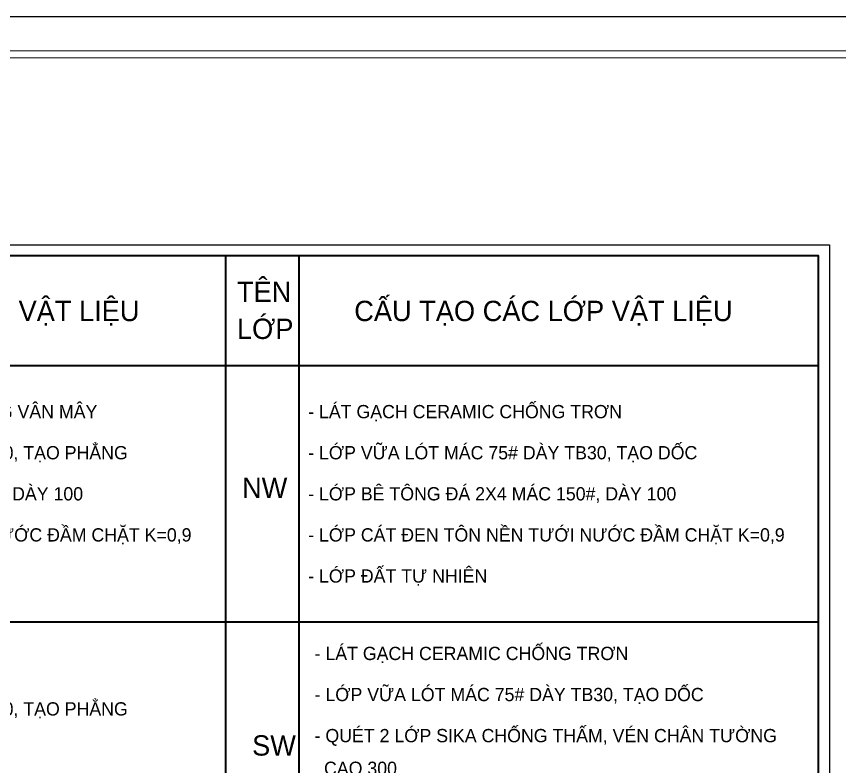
# Model space of a CAD drawing. Header units: millimetres. Extents: x 1832547 to 2001569, y -558009 to -417808.
# Drawn here: x 1983740 to 1995484, y -547328 to -536621 of the extents above; entities that cross this region are included whole.
import ezdxf

# ---------------------------------------------------------------- set-up
doc = ezdxf.new("R2010")
doc.units = ezdxf.units.MM
doc.header["$MEASUREMENT"] = 0
doc.layers.get('0').update_dxf_attribs({"linetype": 'CONTINUOUS'})
doc.layers.get('DEFPOINTS').update_dxf_attribs({"linetype": 'CONTINUOUS'})
for name, color, linetype, lineweight in [('AUDIT_I_110110131141-0', 7, 'CONTINUOUS', 15), ('AUDIT_I_110112104056-0', 7, 'CONTINUOUS', 15), ('CA.cat 30', 30, 'CONTINUOUS', 35), ('CA.dim 08', 8, 'CONTINUOUS', 13), ('CA.thay 145', 145, 'CONTINUOUS', 18)]:
    doc.layers.add(name, color=color, linetype=linetype, lineweight=lineweight)
doc.styles.add('CA.JSC1', font='Vhavan.ttf', dxfattribs={"width": 0.8})

# ---------------------------------------------------------------- blocks, each defined once
blk = doc.blocks.new('Q3R34')
at = {"layer": 'CA.cat 30'}
for p, q in [((2573399.953948486, -939720.1966491365), (2573399.953948486, -955236.6579773019)), ((2574445.11231435, -939720.1966491365), (2574445.11231435, -955236.6579773019)), ((2564936.156489552, -941287.8035857906), (2581863.620795277, -941287.8035857906)), ((2564936.156489552, -944944.421132747), (2581863.620795277, -944944.421132747))]:
    blk.add_line(p, q, dxfattribs=at)
blk.add_lwpolyline([(2564936.156489552, -955236.6579773019), (2581863.620795277, -955236.6579773019), (2581863.620795277, -939720.1966491365), (2564936.156489552, -939720.1966491365)], close=True, dxfattribs=at)
at = {"layer": 'DEFPOINTS'}
blk.add_lwpolyline([(2564779.421918315, -939563.4620778996), (2582020.355366514, -939563.4620778996), (2582020.355366514, -955393.3925485387), (2564779.421918315, -955393.3925485387)], close=True, dxfattribs=at)
at = {"layer": 'AUDIT_I_110110131141-0', "style": 'CA.JSC1'}
for s, p in [('- l¸t g¹ch ceramic mµu tr¾ng v©n m©y', (2566116.724729239, -942040.7395084655)), ('- l¸t g¹ch ceramic chèng tr¬n', (2574580.522188173, -942040.7395084657)), ('- líp v÷a lãt m¸c 75# dµy tb30, t¹o ph¼ng', (2566116.724729239, -942627.1991096926)), ('- líp v÷a lãt m¸c 75# dµy tb30, t¹o dèc', (2574580.522188173, -942627.1991096921)), ('- líp bª t«ng ®¸ 2x4 m¸c 150#, dµy 100', (2566116.724729239, -943213.6587109189)), ('- líp bª t«ng ®¸ 2x4 m¸c 150#, dµy 100', (2574580.522188173, -943213.6587109191)), ('- líp c¸t ®en t«n nÒn t\xadíi n\xadíc ®Çm chÆt k=0,9', (2566116.724729239, -943800.1183121455)), ('- líp c¸t ®en t«n nÒn t\xadíi n\xadíc ®Çm chÆt k=0,9', (2574580.522188173, -943800.1183121459)), ('- líp ®Êt tù nhiªn', (2574580.522188173, -944386.5779133724)), ('- l¸t g¹ch ceramic chèng tr¬n', (2574671.666565223, -945492.448295115)), ('- líp v÷a lãt m¸c 75# dµy tb30, t¹o dèc', (2574671.666565223, -946078.9078963416)), ('- líp v÷a lãt m¸c 75# dµy tb30, t¹o ph¼ng', (2566116.724729239, -946283.8166566486)), ('- quÐt 2 líp sika chèng thÊm, vÐn ch©n t\xadêng ', (2574671.666565223, -946665.3674975684)), ('cao 300', (2574806.458296487, -947131.9519126265))]:
    blk.add_text(s, height=189.2455191212704, dxfattribs=at).set_placement(p)
at = {"layer": 'AUDIT_I_110112104056-0', "style": 'CA.JSC1'}
for s, p in [('tªn', (2573563.920212233, -940380.1687391214)), ('cÊu t¹o c¸c líp vËt liÖu', (2566773.973533588, -940654.1086460963)), ('cÊu t¹o c¸c líp vËt liÖu', (2575237.64038038, -940654.1086460963)), ('líp', (2573563.920212233, -940908.8870614672)), ('nW', (2573636.689023605, -943179.1064538509)), ('sw', (2573780.465664369, -946856.1155268924))]:
    blk.add_text(s, height=290.1456742768559, dxfattribs=at).set_placement(p)
blk = doc.blocks.new('A$C2d76a15f')
at = {"color": 4, "linetype": 'Continuous', "lineweight": 18}
blk.add_line((27498.47177620605, 19312.80984569415), (1212.381184990983, 19312.80984569415), dxfattribs=at)
blk.add_line((27405.30177621031, 19219.63984569728), (1305.551184986718, 19219.63984569728))
at = {"layer": 'DEFPOINTS', "ltscale": 600}
blk.add_line((-0.0003083094488829374, 19765.34984567884), (27950.99969050125, 19765.34984567884), dxfattribs=at)

msp = doc.modelspace()

# ---------------------------------------------------------------- block references
at = {"layer": 'CA.dim 08'}
msp.add_blockref('Q3R34', (-586678.1827548221, 399683.9377679554), dxfattribs=at)
at = {"layer": 'CA.thay 145', "xscale": 1.082069156961423, "yscale": 1.082069156961423, "zscale": 1.082069156961423}
msp.add_blockref('A$C2d76a15f', (1971323.717613267, -558008.8004598292), dxfattribs=at)

doc.saveas('drawing.dxf')
